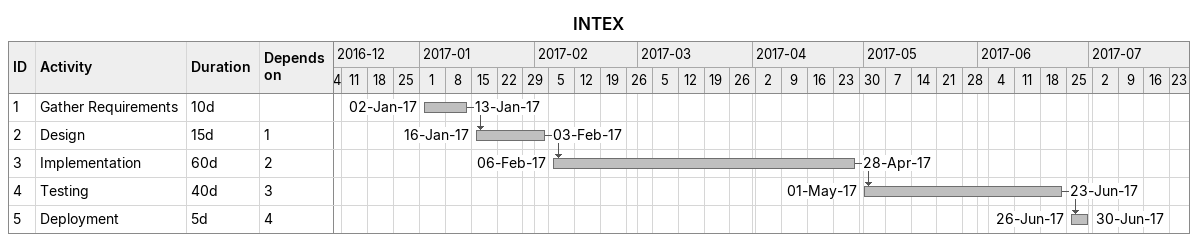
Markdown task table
INTEX

| ID | Task | Duration | Start | Finish | Predecessors |
|---|---|---|---|---|---|
| 1 | Gather Requirements | 10d | 2017-01-02 | 2017-01-13 |  |
| 2 | Design | 15d | 2017-01-16 | 2017-02-03 | 1 |
| 3 | Implementation | 60d | 2017-02-06 | 2017-04-28 | 2 |
| 4 | Testing | 40d | 2017-05-01 | 2017-06-23 | 3 |
| 5 | Deployment | 5d | 2017-06-26 | 2017-06-30 | 4 |
